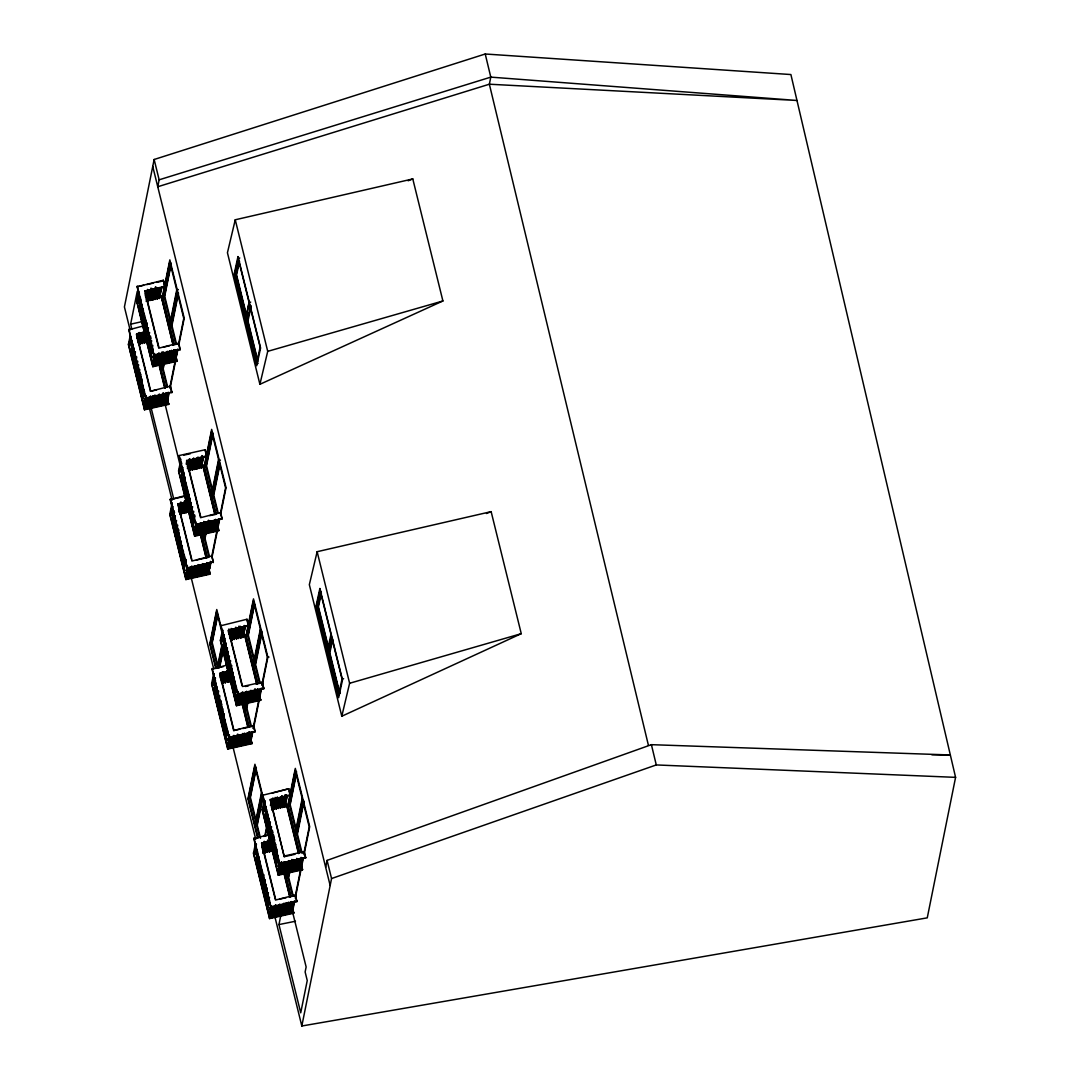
<?xml version="1.0" encoding="UTF-8"?>
<svg xmlns="http://www.w3.org/2000/svg" width="1080" height="1080" viewBox="0 0 1080 1080"><rect width="100%" height="100%" fill="white"/><g stroke="black" fill="none" stroke-linecap="round" stroke-linejoin="round"><path stroke-width="1.5" d="M274.752 916.259L301.82 1026L927.261 917.851L955.584 777.357L790.898 74.547L485.231 54L154.143 159.489L124.416 306.936L130.072 329.859M145.166 293.018L158.774 348.179L178.781 343.049L180.131 349.758L154.089 355.577L137.106 286.754L163.337 280.233L164.822 286.254L144.774 291.398L164.686 286.943L163.337 280.233M143.586 325.877L128.776 329.846L145.76 398.669L171.936 392.162L170.451 386.127L150.444 391.271L156.56 389.894M159.151 179.806L157.761 186.746L489.362 84.213L796.973 100.467L490.793 77.126L159.151 179.806L154.143 159.489M131.828 329.09L130.626 324.189L137.241 291.384L139.657 302.846L139.698 297.243M138.821 291.33L136.715 301.509L152.806 366.714L177.039 361.3L174.757 350.987M130.154 336.015L128.385 344.588L144.477 409.806L168.71 404.379L166.226 393.053M138.713 294.408L137.471 303.332L139.415 293.747M129.411 342.293L130.059 339.093M131.072 336.825L129.141 346.424L130.977 339.903M138.024 303.21L139.306 296.811M131.369 340.322L130.721 343.521L131.855 345.816M139.657 302.846L140.616 298.053M131.315 345.938L132.286 341.132M138.888 309.285L140.832 299.7M130.559 352.377L132.165 344.385M140.792 302.481L139.185 310.473L141.656 309.92M132.786 343.966L130.856 353.565L133.326 353.012M140.062 314.024L141.993 304.439M131.733 357.102L133.664 347.517M142.29 305.613L140.346 315.212L142.817 314.658M133.947 348.705L132.017 358.29L134.487 357.737L134.19 356.562M145.287 295.475L146.259 290.682M136.958 338.567L137.916 333.774M141.224 318.749L143.168 309.163M145.517 296.959L146.799 290.56M137.498 338.445L138.47 333.653M132.894 361.84L134.825 352.256M145.908 297.378L147.514 289.386M143.451 310.351L141.52 319.937L143.991 319.383M135.446 351.837L133.191 363.029L135.648 362.475M137.565 340.47L139.185 332.478M146.772 295.663L147.406 292.464M138.429 338.742L139.401 333.95M146.502 299.795L148.433 290.196M138.159 342.873L140.09 333.288M148.972 290.075L146.178 301.388M142.398 323.487L144.328 313.902M134.055 366.565L135.999 356.981M138.699 342.752L140.643 333.166M149.364 290.507L147.758 298.485L148.352 300.901L151.146 289.589M144.626 315.077L142.681 324.662L145.152 324.122L144.869 322.934M141.035 333.585L139.415 341.577L140.008 343.994L142.817 332.681M149.904 290.385L148.298 298.363L148.892 300.78M136.607 356.562L134.352 367.754L136.822 367.2M135.972 360.869L136.62 357.683M140.279 339.863L140.927 336.663M148.352 300.901L150.93 288.117M140.008 343.994L142.263 332.802M143.559 328.212L145.503 318.627M135.23 371.304L137.16 361.719M151.862 288.414L149.931 297.999L150.525 300.416L153.32 289.103M145.786 319.815L143.856 329.4L146.327 328.847M143.532 331.506L141.588 341.091L142.182 343.494L144.666 333.788M151.754 291.492L150.471 297.878L151.065 300.294M137.781 361.3L135.526 372.492L137.983 371.939M142.466 339.377L144.072 331.385M150.525 300.416L152.78 289.224M142.182 343.494L144.45 332.316M144.733 332.951L146.664 323.365M153.711 289.521L152.105 297.513L152.698 299.93L155.817 287.024M136.391 376.029L138.659 364.851M147.272 322.947L145.017 334.125L147.488 333.585M145.868 338.094L144.369 343.008L143.762 340.605L144.733 335.812M153.941 291.006L152.644 297.392L153.239 299.808M138.618 367.632L136.688 377.217L139.158 376.663M144.639 338.891L145.274 335.691M152.698 299.93L155.277 287.145M144.369 343.008L145.976 335.029M145.894 337.675L147.825 328.091M156.209 287.442L154.278 297.027L154.872 299.444L157.667 288.131M137.565 380.768L139.82 369.576M148.446 327.672L146.192 338.863L148.662 338.31M156.114 290.52L154.818 296.906L155.412 299.322M139.793 372.357L137.862 381.956L140.319 381.402L140.967 378.202M154.872 299.444L157.127 288.252M147.083 342.401L147.177 339.336M147.069 342.414L149 332.829M158.058 288.549L156.452 296.541L157.046 298.957L159.84 287.644M138.726 385.493L140.981 374.315M149.607 332.411L147.353 343.589L149.823 343.049M158.288 290.034L156.992 296.42L157.586 298.836M140.953 377.096L139.023 386.681L141.494 386.127L142.142 382.928M157.046 298.957L159.3 287.766M148.23 347.139L150.484 335.961M160.232 288.063L158.625 296.055L159.219 298.472L162.014 287.159M139.9 390.231L142.155 379.039M150.781 337.136L148.527 348.327L150.998 347.774M150.147 341.442L150.795 338.243M160.461 289.548L159.165 295.934L159.759 298.35M140.184 391.406L142.128 381.82M159.219 298.472L161.474 287.28M149.405 351.877L151.659 340.686M173.043 345.06L161.069 295.515L146.124 298.85M141.061 394.956L143.006 385.371M151.619 343.467L149.688 353.052L152.159 352.499M143.289 386.559L141.358 396.144L143.829 395.59M150.566 356.603L152.82 345.425M174.177 344.372L162.608 297.473L169.803 261.806L183.762 318.411L178.538 344.345M142.236 399.695L144.167 390.11M152.793 348.206L150.863 357.791L153.333 357.237L153.968 354.038M144.464 391.284L142.519 400.869L144.99 400.329L145.962 395.523M170.775 323.676L164.228 297.108L171.086 263.061M171.261 263.696L164.714 296.19L171.302 322.92M154.264 354.146L152.321 363.731L153.468 366.026L155.722 354.834M154.089 355.577L137.255 286.065M146.246 395.631L143.991 406.823L146.475 397.116M153.198 362.016L154.805 354.024M152.806 366.714L155.183 354.956M144.477 409.806L146.84 398.048M147.38 397.926L145.125 409.104L144.531 406.701M156.114 355.252L154.494 363.245L155.102 365.661L157.356 354.47M147.771 398.345L146.165 406.337L146.758 408.74L149.013 397.562M155.372 361.53L156.006 358.331M147.353 403.015L147.299 408.618L149.567 397.44M157.896 354.348L155.642 365.539L155.048 363.123M158.612 353.174L156.681 362.758L157.275 365.175L159.53 353.983M151.186 397.076L148.932 408.254L148.338 405.851L150.269 396.265M157.545 361.044L159.151 353.052M151.74 396.954L149.472 408.132L148.878 405.729L150.822 396.144M160.07 353.862L157.815 365.054L157.221 362.637M160.461 354.281L158.855 362.273L159.448 364.689L162.027 351.905M173.691 498.771L150.512 405.365L152.132 397.373M159.719 360.558L160.353 357.358M153.914 396.468L151.659 407.646L151.065 405.243L152.996 395.658M151.106 407.768L153.36 396.589M162.243 353.376L159.989 364.568L159.394 362.151M162.959 352.202L161.028 361.787L161.622 364.203L163.877 353.012M155.534 396.104L153.279 407.282L152.685 404.879L154.629 395.294M161.892 360.072L163.499 352.08M156.087 395.982L153.833 407.16L153.873 401.558M154.521 398.358L155.169 395.172M160.799 368.969L161.784 364.108M169.547 325.607L176.742 289.94L178.362 289.575M164.417 352.89L162.162 364.082L161.568 361.665M162.027 365.094L161.042 369.954L162.662 369.589L166.05 352.526M176.985 290.925L169.79 326.592L171.41 326.228L177.944 293.8M164.808 353.308L163.202 361.3L163.796 363.717M157.707 395.618L155.453 406.796L154.858 404.393L156.478 396.401M173.273 313.173L173.921 309.92M176.54 296.919L177.201 293.666M164.066 359.586L165.348 353.187M158.261 395.496L156.006 406.674L155.412 404.271L157.019 396.279M162.743 366.984L163.404 363.744M171.167 325.242L177.376 294.435M164.187 364.027L163.202 368.901L167.589 386.694M166.59 352.404L164.336 363.596L163.742 361.179M178.497 293.045L171.95 325.539L176.337 343.319M167.306 351.23L165.375 360.815L165.969 363.231L168.224 352.039M159.894 395.132L157.626 406.31L157.032 403.907L158.976 394.322M166.239 359.1L166.887 355.901M160.434 395.01L158.18 406.188L157.586 403.785L159.516 394.2M168.764 351.918L166.509 363.11L165.915 360.693M169.479 350.744L167.549 360.329L168.143 362.745L170.397 351.554M162.067 394.646L159.8 405.824L159.206 403.421L160.826 395.429M168.413 358.614L169.695 352.215M162.931 392.918L160.353 405.702L159.759 403.299L161.366 395.307M170.937 351.432L168.683 362.624L168.089 360.207M171.653 350.257L169.722 359.843L170.316 362.259L172.571 351.068M164.241 394.16L161.987 405.338L161.379 402.935L163.323 393.35M170.586 358.128L171.234 354.929M164.781 394.038L162.526 405.216L161.933 402.813L163.863 393.228M173.111 350.946L170.856 362.138L170.262 359.721M173.826 349.772L171.895 359.357L172.489 361.773L174.744 350.582M166.415 393.674L164.16 404.851L163.566 402.449L165.173 394.457M172.76 357.642L174.042 351.243M166.955 393.552L164.7 404.73L164.106 402.327L165.713 394.335M175.284 350.46L173.029 361.651L172.436 359.235M175.675 350.879L174.069 358.87L174.663 361.287L176.918 350.096M168.804 392.58L166.334 404.365L165.739 401.963L167.346 393.971M176.229 350.757L174.609 358.749L175.203 361.166L177.458 349.974M169.155 392.918L166.874 404.244L166.28 401.841L168.21 392.256M169.79 387.72L175.014 361.773M176.566 354.078L177.552 349.218M170.154 387.963L175.487 361.517M177.89 349.556L176.566 356.171L174.96 349.69M178.888 344.601L184.221 318.154L169.844 259.862L162.175 297.878L173.759 344.831M191.849 561.047L211.856 555.917L213.354 561.938L187.164 568.458L170.195 499.622L185.004 495.652M179.078 455.571L195.912 525.082L222.089 518.576L220.603 512.555L200.597 517.685L186.584 460.904L206.644 455.76L205.16 449.739L179.078 455.571L195.912 525.082M172.22 502.605L169.79 514.377L185.882 579.582L210.128 574.168L208.238 565.475M180.954 459.243L178.538 471.015L194.63 536.22L218.862 530.793L216.972 522.113M172.112 505.683L170.505 513.675L172.679 513.189L173.326 509.99M180.859 462.321L179.253 470.3L181.427 469.814L182.061 466.627M172.489 506.615L170.559 516.2L173.029 506.493M181.238 463.252L179.294 472.838L181.778 463.131M172.773 510.111L172.733 515.714L172.679 513.189M181.521 466.749L181.467 472.351L180.711 467.586M172.733 515.714L173.691 510.921M181.467 472.351L182.439 467.559M171.977 522.167L174.231 510.975M180.711 478.791L182.966 467.613M174.515 512.163L172.26 523.341L174.731 522.788M182.939 470.394L181.008 479.979L183.478 479.425M173.138 526.892L175.392 515.7M181.886 483.53L184.14 472.338M191.457 559.427L177.849 504.265L187.178 501.525M186.192 464.171L186.84 460.971M175.365 518.481L173.435 528.08L175.892 527.526M184.113 475.119L182.169 484.704L184.64 484.164M178.686 506.75L179.334 503.55M187.434 463.388L188.082 460.188M178.591 509.827L179.874 503.429M187.326 466.466L188.622 460.067M174.299 531.63L176.566 520.438M183.047 488.255L185.301 477.077M178.659 511.853L180.59 502.254M187.407 468.477L189.338 458.892M176.526 523.22L174.596 532.805L177.066 532.251L177.714 529.065M185.274 479.858L183.344 489.443L185.814 488.889L186.449 485.69M180.171 506.925L181.13 502.132M188.906 463.563L189.878 458.771M179.901 511.056L181.507 503.064M188.312 469.287L190.256 459.702M179.793 514.134L182.048 502.943M188.541 470.772L190.796 459.581M175.473 536.355L177.728 525.163M184.221 492.993L186.151 483.408M182.439 503.375L180.833 511.367L181.427 513.769L184.545 500.864M191.187 459.999L189.581 467.991L190.175 470.408L192.969 459.095M177.701 527.945L175.77 537.543L178.227 536.99L178.875 533.79M186.449 484.583L184.505 494.168L186.975 493.627M182.979 503.253L181.373 511.245L181.966 513.648M191.727 459.877L190.121 467.87L190.715 470.286M181.427 513.769L183.681 502.578M190.175 470.408L192.429 459.216M176.634 541.094L178.902 529.902M185.382 497.718L187.312 488.133M182.776 511.745L184.937 501.282M193.685 457.92L191.754 467.505L192.348 469.921L195.143 458.608M176.931 542.268L178.862 532.683M185.679 498.906L187.609 489.321M185.476 501.161L183.546 510.759L184.14 513.162L183.006 510.881M193.9 459.392L192.294 467.384L192.888 469.8M183.6 513.284L185.855 502.092M192.348 469.921L194.603 458.73M184.14 513.162L186.394 501.971M177.809 545.819L179.739 536.234M186.556 502.457L188.487 492.858M186.786 502.402L185.179 510.395L185.774 512.798L187.609 506.291M195.534 459.027L193.928 467.019L194.522 469.436L197.316 458.123M179.712 539.014L178.106 547.007L180.562 546.453M188.771 494.046L186.84 503.631L189.31 503.077M187.34 502.281L185.72 510.273L186.314 512.676M196.074 458.906L194.468 466.898L195.062 469.314M185.774 512.798L187.38 504.806M194.522 469.436L196.776 458.244M178.97 550.543L180.913 540.958M189.648 497.596L187.353 509.909L187.947 512.312L188.541 506.588M198.032 456.948L196.101 466.533L196.695 468.95L199.49 457.637M181.197 542.146L179.267 551.731L181.737 551.178M189.945 498.785L188.015 508.37L190.485 507.816L190.188 506.628M198.248 458.42L196.641 466.412L197.235 468.828M187.947 512.312L188.595 509.112M196.695 468.95L198.95 457.758M180.144 555.282L182.075 545.697M188.892 511.92L190.822 502.322M199.881 458.055L198.275 466.047L198.869 468.464L201.987 455.558M182.372 546.871L180.428 556.47L182.898 555.917M191.106 503.51L189.175 513.095L191.646 512.541M200.421 457.933L198.815 465.925L199.409 468.342M198.869 468.464L201.123 457.272M181.305 560.007L182.925 552.029M190.053 516.645L191.984 507.06M202.379 455.976L200.448 465.561L201.042 467.978L203.837 456.665M183.532 551.61L181.602 561.195L184.072 560.642L183.775 559.467M192.605 506.642L190.35 517.833L192.807 517.28M202.595 457.448L200.988 465.44L201.582 467.856M201.042 467.978L203.297 456.786M205.16 449.739L206.132 454.95M182.48 564.745L184.41 555.161M191.228 521.384L193.158 511.785M202.851 465.871L202.892 465.021L187.947 468.356M184.707 556.335L182.763 565.933L185.234 565.38M193.766 511.38L191.511 522.558L193.982 522.005M183.641 569.471L185.571 559.886M192.388 526.109L194.643 514.931M216 513.878L204.431 466.979L211.613 431.312L225.585 487.917L220.347 513.851M186.192 559.467L183.938 570.659L186.408 570.105L187.367 565.312M194.94 516.105L192.685 527.297L195.143 526.743L196.115 521.951M212.22 491.63L206.05 466.614L212.585 434.187M213.084 433.188L206.523 465.696L213.125 492.426L213.773 489.173M187.34 567.014L185.409 576.612L187.556 568.499M196.088 523.652L194.144 533.237L195.98 526.73M187.164 568.458L170.33 498.933M185.882 579.582L188.257 567.824M194.63 536.22L196.992 524.462M188.798 567.702L186.543 578.894L185.949 576.49M197.546 524.34L195.291 535.532L194.697 533.115M190.431 567.338L188.177 578.529L187.583 576.126L189.189 568.134M199.166 523.976L196.911 535.167L196.317 532.75L197.937 524.759M189.095 571.199L189.729 568.013M199.719 523.854L197.465 535.046L196.871 532.629L198.477 524.637M190.971 567.216L188.716 578.408L187.583 576.126M192.605 566.851L190.35 578.043L189.756 575.64L191.687 566.042M201.353 523.49L199.085 534.681L198.491 532.264L200.435 522.68M193.144 566.73L190.89 577.922L190.296 575.519L191.903 567.527M201.893 523.368L199.638 534.56L199.044 532.143L200.326 525.758M194.778 566.365L192.524 577.557L191.929 575.154L193.536 567.162M203.837 521.411L201.258 534.195L200.664 531.779L202.284 523.787M195.318 566.244L193.064 577.436L192.47 575.033L194.076 567.04M204.066 522.882L201.812 534.074L201.218 531.657L202.824 523.665M196.951 565.88L194.697 577.071L194.103 574.655L195.71 566.676M205.7 522.518L203.445 533.709L202.838 531.293L204.782 521.707M197.492 565.758L195.237 576.95L194.643 574.533L195.939 568.148M203.985 533.588L203.391 531.171L204.674 524.786M203.607 533.615L202.622 538.475L204.242 538.11L205.227 533.25M218.565 459.445L211.37 495.113L212.99 494.748M206.24 522.396L202.865 539.46L204.485 539.096L205.794 532.615M199.125 565.394L196.871 576.585L196.276 574.168L198.207 564.583M208.197 520.438L205.619 533.223L205.025 530.807L206.631 522.815M216.405 476.172L217.053 472.919M199.665 565.272L197.411 576.464L196.816 574.047L198.423 566.069M208.737 520.317L206.159 533.101L205.565 530.685L206.847 524.3M213.314 493.128L214.947 485.028M215.609 481.775L219.2 463.941M217.62 513.513L213.232 495.733L219.767 463.307M206.01 533.534L205.025 538.407L209.412 556.2M219.996 464.171L213.773 495.045L218.16 512.825M201.299 564.908L199.044 576.099L198.45 573.683L200.056 565.704M210.047 521.546L207.792 532.737L207.198 530.321L209.129 520.736M201.839 564.786L199.584 575.977L198.99 573.561L200.286 567.176M208.386 527L209.021 523.813M210.587 521.424L208.332 532.615L207.198 530.321M203.472 564.422L201.218 575.613L200.624 573.197L202.554 563.612M212.22 521.06L209.966 532.251L209.372 529.835L210.978 521.843M204.012 564.3L201.757 575.492L201.163 573.075L202.46 566.69M212.76 520.938L210.506 532.13L209.912 529.713L211.194 523.327M205.646 563.936L203.391 575.127L202.797 572.711L204.404 564.732M214.394 520.574L212.139 531.765L211.545 529.349L213.151 521.356M206.185 563.814L203.931 575.006L203.337 572.589L204.957 564.611M214.934 520.452L212.679 531.644L212.085 529.227L213.368 522.842M207.819 563.45L205.565 574.641L204.971 572.225L206.901 562.639M216.567 520.088L214.312 531.279L213.719 528.863L215.649 519.278M208.359 563.328L206.105 574.519L205.511 572.103L206.806 565.718M217.107 519.966L214.853 531.158L214.259 528.741L215.541 522.356M210.316 561.37L207.738 574.155L207.144 571.739L208.751 563.746M218.741 519.601L216.486 530.793L215.892 528.376L217.499 520.385M210.627 562.086L208.278 574.034L207.684 571.617L209.304 563.625M217.08 525.056L217.728 521.87M211.856 555.917L213.206 562.626M220.603 512.555L221.954 519.264M211.613 557.226L216.837 531.279M219.375 518.724L217.026 530.672L215.892 528.376M210.965 562.424L209.642 569.038L208.845 565.799M211.977 557.469L217.31 531.023M219.713 519.062L218.376 525.677L217.579 522.437M220.712 514.107L226.044 487.661L211.667 429.368L203.999 467.384L215.582 514.337M215.973 667.373L210.168 643.842L216.716 611.321L223.533 638.914M217.593 667.022L211.788 643.491L217.688 614.21M217.876 614.682L212.234 642.668L218.093 666.428M226.827 665.159L212.004 669.128L228.987 737.964L255.163 731.443L253.679 725.423L233.672 730.553L239.787 729.189M220.752 625.765L246.982 619.245L248.468 625.266L228.407 630.41L242.015 685.571M213.719 673.704L211.613 683.883L227.704 749.088L251.937 743.675L249.656 733.361M222.453 630.342L220.361 640.508L236.453 705.726L260.685 700.299L258.404 689.999M212.652 681.575L214.259 673.582M221.387 638.213L223.007 630.221M214.312 676.12L212.382 685.706L214.529 677.592M223.047 632.759L221.117 642.344L223.276 634.23M214.92 678.011L213.962 682.817L215.096 685.098M223.668 634.649L222.696 639.441L223.29 641.858L224.208 634.527M217.404 667.264L221.994 644.49M214.826 681.089L215.46 677.889M217.634 668.196L221.886 647.055M214.556 685.22L215.514 680.427M223.29 641.858L224.262 637.065M213.786 691.673L215.406 683.681M220.806 656.478L222.129 649.89M222.534 648.297L224.478 638.537M219.024 666.9L222.291 650.633M216.013 683.262L214.083 692.847L216.554 692.293M225.085 638.293L222.831 649.485L225.302 648.932M219.254 667.832L223.182 648.311M219.753 667.197L223.074 650.727M214.96 696.398L216.891 686.812M223.709 653.036L225.639 643.437M228.339 632.083L228.987 628.884M217.188 687.987L215.244 697.586L217.715 697.032M226.247 643.032L223.992 654.21L226.463 653.657M220.185 677.862L221.157 673.056M228.933 634.487L229.892 629.694M220.725 677.74L221.697 672.935M229.473 634.365L230.445 629.573M216.122 701.123L218.066 691.538M224.87 657.761L226.8 648.176M220.806 679.752L222.413 671.76M229.541 636.39L231.161 628.398M218.673 691.119L216.419 702.311L218.889 701.757M227.421 647.757L225.167 658.949L227.624 658.395M222.304 674.838L222.953 671.639M226.787 652.063L227.435 648.864M221.4 682.168L223.331 672.57M230.135 638.793L232.065 629.208M221.94 682.047L223.871 672.449M230.688 638.672L232.619 629.087M217.296 705.861L219.226 696.276M226.044 662.499L228.299 651.308M224.262 672.881L222.656 680.873L223.25 683.276L226.044 671.963M234.792 628.601L231.984 639.913L231.39 637.497L233.01 629.505M219.847 695.858L217.579 707.049L220.05 706.496M228.258 654.089L226.328 663.674L228.798 663.12M223.519 679.144L224.802 672.759M232.538 639.792L231.944 637.375L233.55 629.384M223.25 683.276L225.504 672.084M231.984 639.913L234.252 628.722M218.457 710.586L220.401 701.001M227.205 667.224L229.46 656.046M226.76 670.788L224.829 680.373L225.423 682.789L227.894 673.083M236.966 628.115L234.157 639.428L233.564 637.011L235.507 627.426M221.009 700.583L218.754 711.774L221.225 711.221M229.433 658.827L227.502 668.412L229.959 667.859M220.374 704.889L221.022 701.703M225.693 678.659L226.341 675.459M236.048 627.305L234.117 636.889L235.751 636.525L237.357 628.533M225.423 682.789L227.678 671.598M234.157 639.428L236.425 628.236M219.632 715.325L221.886 704.133M228.366 671.963L230.634 660.771M228.609 671.909L227.003 679.887L227.597 682.304L229.109 677.389M221.859 706.914L219.915 716.513L222.386 715.959M230.594 663.552L228.663 673.137L231.134 672.584L231.782 669.398M227.867 678.173L228.515 674.973M236.615 634.811L237.897 628.412M227.597 682.304L229.527 672.719M239.139 627.629L236.345 638.942L238.923 626.157M220.793 720.05L223.047 708.872M231.795 665.51L229.176 679.401L229.77 681.818L230.364 676.094M241.313 627.143L238.518 638.456L237.924 636.039L239.855 626.454M223.02 711.653L221.09 721.238L223.56 720.684M231.768 668.29L229.838 677.875L232.294 677.322M240.394 626.332L238.464 635.918L242.271 635.067L244.202 625.482M229.77 681.818L230.742 677.025M238.518 638.456L240.773 627.264M221.967 724.788L224.222 713.597M230.702 681.426L232.646 671.827M241.704 627.561L240.097 635.553L240.692 637.97L243.486 626.657M222.251 725.963L224.195 716.378M230.999 682.601L232.929 673.015M242.244 627.44L240.638 635.432L241.232 637.848M240.692 637.97L242.946 626.778M223.128 729.513L225.059 719.928M231.876 686.151L233.806 676.566M225.032 722.709L223.425 730.701L225.896 730.148M234.103 677.74L232.173 687.339L234.63 686.786M242.811 634.946L243.459 631.746M245.66 626.171L242.865 637.484L245.12 626.292M246.982 619.245L247.954 624.443M224.303 734.252L226.233 724.667M233.037 690.889L234.981 681.291M244.661 635.364L244.715 634.527L256.797 683.505M226.517 725.841L224.586 735.426L227.056 734.886M235.265 682.479L233.334 692.064L235.804 691.511L235.507 690.336M225.464 738.976L227.394 729.391M235.818 687.623L234.212 695.615L236.682 695.061L236.966 696.249L234.495 696.803L236.439 687.204M257.823 683.384L246.24 636.485L253.435 600.818L267.408 657.423L261.846 684.976M227.691 730.579L225.761 740.164L228.231 739.611L229.19 734.818M260.375 628.952L253.193 664.619L254.813 664.254L247.86 636.12L254.407 603.693M254.57 604.327L248.346 635.202L254.165 658.787M236.966 696.249L237.938 691.457M229.487 734.927L227.219 746.105L228.407 742.797M238.221 691.565L235.966 702.742L238.126 694.629M229.054 739.598L229.703 736.398M227.704 749.088L230.081 737.329M236.453 705.726L238.815 693.967M230.621 737.208L228.366 748.4L227.772 745.983M239.369 693.846L237.101 705.038L236.507 702.621M232.254 736.843L230 748.035L229.392 745.618L231.012 737.64M240.989 693.482L238.734 704.673L238.14 702.257L239.76 694.264M232.794 736.722L230.54 747.913L229.946 745.497L231.552 737.519M241.542 693.36L239.274 704.552L238.68 702.135L240.3 694.143M234.428 736.358L232.173 747.549L231.579 745.133L233.51 735.548M243.162 692.996L240.907 704.187L240.314 701.771L242.244 692.186M234.968 736.236L232.713 747.428L232.119 745.011L234.05 735.426M241.826 696.857L242.798 692.064M243.716 692.874L241.461 704.066L240.314 701.771M236.601 735.872L234.347 747.063L233.753 744.647L235.359 736.668M245.335 692.51L243.081 703.701L242.487 701.285L244.107 693.293M237.465 734.157L234.887 746.942L234.293 744.525L235.899 736.547M245.889 692.388L243.635 703.579L243.041 701.163L244.647 693.171M238.775 735.386L236.52 746.577L235.926 744.161L237.857 734.576M247.509 692.024L245.255 703.215L244.661 700.799L246.605 691.214M239.315 735.264L237.06 746.456L236.466 744.039L238.397 734.454M245.808 703.093L245.214 700.677L246.821 692.685M245.43 703.121L244.445 707.981L246.065 707.616L247.05 702.756M248.063 691.902L244.688 708.966L246.308 708.601L247.617 702.122M260.618 629.937L253.435 665.604L255.056 665.24L261.913 631.193M240.948 734.9L238.694 746.091L238.1 743.675L239.706 735.696M249.696 691.538L247.428 702.729L246.834 700.312L248.454 692.321M255.272 660.312L255.933 657.058M257.567 648.932L259.2 640.805M241.488 734.778L239.234 745.97L238.64 743.553L240.246 735.575M250.236 691.416L247.982 702.608L247.388 700.191L248.994 692.199M254.813 664.254L260.699 635.067M247.833 703.039L246.847 707.913L251.235 725.692M261.819 633.677L255.596 664.551L259.983 682.331M243.122 734.413L240.867 745.605L240.273 743.189L241.88 735.197M251.87 691.052L249.601 702.243L249.007 699.827L250.952 690.242M243.662 734.292L241.407 745.484L240.813 743.067L242.744 733.482M252.41 690.93L250.155 702.122L249.561 699.705L251.168 691.713M245.295 733.928L243.041 745.119L242.447 742.702L244.377 733.117M254.043 690.566L251.788 701.757L251.181 699.341L252.801 691.349M245.835 733.806L243.581 744.998L242.987 742.581L244.593 734.589M254.907 688.851L252.329 701.636L251.735 699.219L253.341 691.227M247.469 733.442L245.214 744.633L244.62 742.216L246.226 734.225M256.216 690.08L253.962 701.271L253.368 698.855L255.299 689.269M248.009 733.32L245.754 744.512L245.16 742.095L246.767 734.103M256.757 689.958L254.502 701.15L253.908 698.733L255.515 690.741M249.642 732.956L247.388 744.147L246.794 741.731L248.724 732.146M258.39 689.594L256.135 700.785L255.542 698.368L257.472 688.784M248.306 736.817L249.264 732.024M257.04 693.454L257.688 690.255M250.182 732.834L247.928 744.026L246.794 741.731M258.93 689.472L256.675 700.663L255.542 698.368M251.816 732.47L249.561 743.661L248.967 741.245L250.574 733.253L251.465 736.452M260.564 689.108L258.309 700.299L257.715 697.883L259.322 689.89L260.213 693.09M252.45 731.592L250.101 743.539L249.507 741.123L251.127 733.131M261.198 688.23L258.849 700.178L258.255 697.761L259.538 691.375M253.098 728.352L258.66 700.785M252.788 731.929L251.465 738.545L249.858 732.065M253.463 728.622L259.119 700.529M261.536 688.568L260.199 695.183L259.011 690.323M262.197 685.26L267.867 657.167L253.49 598.874L245.822 636.889L257.404 683.843M215.784 668.574L209.763 644.193L216.756 609.525L237.735 694.589L263.776 688.77L262.426 682.061L242.554 686.502L228.555 629.721M257.958 837.581L248.333 798.579L254.894 766.044L264.114 803.426M256.149 823.311L249.953 798.215L256.19 767.313M256.379 767.759L250.398 797.404L256.662 822.744M254.921 825.241L261.482 792.72M261.711 793.652L255.15 826.173L256.77 825.822L262.994 794.921M259.646 807.921L260.307 804.627M256.541 824.89L261.454 800.483M261.887 844.898L275.495 900.059L295.502 894.928L296.851 901.638L270.81 907.457L253.827 838.634L268.65 834.664M262.575 795.272L288.806 788.751L290.291 794.772L270.229 799.916L284.243 856.697L294.935 854.293M262.913 797.229L257.269 825.228L260.496 838.296M255.542 843.21L253.435 853.389L269.528 918.594L293.76 913.18L291.478 902.866M263.952 801.441L262.184 810.014L278.276 875.232L302.508 869.805L300.213 859.505M255.434 846.288L254.192 855.212L256.446 844.02M264.182 802.926L262.94 811.85L265.194 800.658M254.745 855.09L256.028 848.705M263.479 811.728L264.776 805.329M256.419 849.123L255.771 852.323L256.918 854.604L256.325 852.201L253.557 852.809L269.635 918.027L293.882 912.6M265.167 805.761L264.519 808.947L265.653 811.242M256.365 854.726L257.337 849.933M265.113 811.364L266.085 806.571M255.609 861.165L257.54 851.58M264.357 817.803L266.288 808.218M257.512 854.361L255.906 862.353L258.377 861.8M266.584 809.406L264.654 818.991L267.111 818.438M256.784 865.904L258.714 856.318M270.824 840.537L261.495 843.278L270.689 841.226M265.518 822.542L267.462 812.943M259.011 857.493L257.067 867.091L259.538 866.538M267.746 814.131L265.815 823.716L268.286 823.163L267.988 821.988M262.008 847.355L262.98 842.562M270.432 805.599L271.715 799.2M262.238 848.988L263.52 842.441M264.857 835.974L266.828 826.214M270.972 805.478L272.268 799.078M257.945 870.629L259.875 861.043M266.693 827.266L268.623 817.682M262.94 847.665L264.236 841.266M265.235 836.014L267.233 826.106M271.363 805.896L272.97 797.904M260.172 862.232L258.242 871.817L260.712 871.263M268.92 818.856L266.99 828.455L269.447 827.901M265.694 841.955L263.439 853.146L262.845 850.73L264.127 844.344M274.442 798.592L272.187 809.784L271.579 807.367L272.875 800.982M262.899 853.268L265.154 842.076M271.634 809.905L273.888 798.714M259.119 875.367L260.726 867.375M267.853 832.005L269.798 822.407M266.085 842.387L264.478 850.365L265.072 852.782L267.867 841.468M275.144 797.418L273.213 807.003L273.807 809.42L276.615 798.107M261.347 866.957L259.403 876.542L261.873 876.002L261.59 874.814M270.405 822.002L268.151 833.179L270.621 832.626M266.301 843.858L265.019 850.243L265.613 852.66M274.077 805.288L275.049 800.496M265.072 852.782L267.651 839.997M273.807 809.42L276.062 798.228M260.28 880.092L262.211 870.507M269.028 836.73L270.959 827.145M268.582 840.294L266.652 849.879L267.246 852.296L270.041 840.983M277.331 796.932L275.387 806.517L275.981 808.934L278.788 797.621M262.507 871.695L260.577 881.28L263.048 880.726M271.579 826.726L269.312 837.918L271.782 837.365M268.475 843.372L267.192 849.758L267.786 852.174M276.25 804.803L276.899 801.603M267.246 852.296L269.5 841.104M275.981 808.934L278.235 797.742M261.454 884.831L263.385 875.246M270.189 841.468L272.444 830.277M270.108 843.008L268.826 849.393L269.42 851.81L270.932 846.896M279.18 798.039L277.56 806.031L278.154 808.448L280.962 797.135M263.993 874.827L261.738 886.005L264.209 885.465M272.74 831.465L270.486 842.643L272.957 842.09M270.648 842.886L269.365 849.272L269.959 851.688M272.106 835.758L272.754 832.572M278.424 804.317L279.396 799.524M269.42 851.81L271.35 842.225M278.154 808.448L280.409 797.256M262.615 889.555L264.546 879.971M271.363 846.193L273.618 835.002M281.678 795.96L279.734 805.545L280.328 807.962L283.135 796.649M265.167 879.552L262.913 890.744L265.383 890.19M273.901 836.19L271.647 847.382L274.118 846.828M273.281 840.497L273.915 837.297M280.922 802.224L282.218 795.839M272.133 851.202L272.551 846.531M280.328 807.962L282.596 796.77M263.79 894.294L265.721 884.709M272.525 850.932L274.779 839.74M285.309 796.163L282.501 807.476L281.907 805.059L283.527 797.067M266.328 884.291L264.074 895.468L266.544 894.928M274.752 842.522L272.822 852.107L275.292 851.553M265.694 888.597L266.341 885.398M283.055 807.354L282.461 804.938L283.419 800.145M282.501 807.476L285.079 794.691M264.951 899.019L267.206 887.841M273.699 855.657L275.954 844.466M286.025 794.988L284.094 804.573L284.688 806.99L287.483 795.677M267.178 890.622L265.248 900.207L267.705 899.654M275.926 847.247L273.983 856.845L276.453 856.292L277.101 853.092M284.958 802.859L286.565 794.866M284.688 806.99L286.943 795.798M288.806 788.751L272.363 793.085M266.125 903.758L268.38 892.566M274.86 860.396L277.115 849.204M282.461 804.938L286.416 804.6M268.34 895.347L266.409 904.932L268.88 904.379M277.088 851.985L275.157 861.57L277.627 861.016M267.287 908.483L269.541 897.304M276.035 865.121L277.965 855.536M299.646 852.889L288.063 805.99L295.259 770.324L309.231 826.929L303.993 852.863M269.514 900.086L267.584 909.671L270.041 909.117L270.689 905.918M278.262 856.71L276.318 866.309L278.788 865.755L279.437 862.555M302.508 804.573L296.622 833.76L289.683 805.626L296.555 771.579M296.393 773.834L290.169 804.708L296.379 829.859M270.986 906.026L269.041 915.611L270.189 917.905L272.444 906.714M279.72 862.663L278.329 872.127M269.906 913.896L271.526 905.904M278.654 870.534L280.26 862.542M269.528 918.594L271.89 906.836M278.276 875.232L280.638 863.474M278.924 874.543L281.502 861.759M272.835 907.146L271.215 915.125L271.809 917.541L274.064 906.35M281.894 862.178L279.963 871.763L280.557 874.179L282.812 862.988M273.375 907.011L271.769 915.003L272.363 917.42L274.617 906.228M281.151 868.442L281.097 874.058L283.351 862.866M284.243 856.697L270.365 799.227M275.332 905.053L273.389 914.639L273.983 917.055L276.25 905.864M284.067 861.692L282.137 871.277L282.731 873.693L284.985 862.502M274.266 912.924L275.873 904.932M283 869.562L284.297 863.163M274.536 916.934L276.791 905.742M283.271 873.572L285.525 862.38M277.182 906.161L275.562 914.153L276.156 916.569L278.424 905.378M285.916 862.799L284.31 870.791L284.904 873.207L287.159 862.015M276.44 912.438L277.722 906.039M286.47 862.677L284.85 870.669L285.444 873.086L287.712 861.894M278.964 905.256L276.709 916.448L276.115 914.031M279.68 904.082L277.736 913.667L278.343 916.083L280.598 904.892M288.414 860.72L286.484 870.304L287.078 872.721M278.613 911.952L279.248 908.753M287.024 870.183L288.968 860.598M286.268 877.487L289.332 861.529M295.016 834.125L302.197 798.458M278.883 915.962L281.138 904.77M289.885 861.408L286.51 878.472L288.131 878.108L291.829 859.451M302.441 799.443L295.259 835.11L296.865 834.746L303.737 800.699M281.529 905.189L279.923 913.18L280.517 915.597L282.771 904.405M290.277 861.827L288.657 869.818L289.251 872.235M297.418 828.185L298.08 824.931M300.699 811.93L301.347 808.691M280.787 911.466L282.069 905.067M289.521 868.104L290.817 861.705M287.888 877.122L288.536 873.882M292.086 910.062L306.14 966.978L305.127 971.973L307.247 980.532L300.726 1012.811L278.964 924.575L280.922 914.841M283.311 904.284L281.057 915.476L280.463 913.059M289.656 872.546L288.671 877.419L293.058 895.199M292.059 860.922L289.805 872.114L289.197 869.697M303.966 801.549L297.418 834.057L302.197 853.457M284.026 903.11L282.096 912.695L282.69 915.111L284.945 903.92M292.775 859.748L290.831 869.333L291.425 871.749L293.679 860.558M284.243 904.581L282.636 912.573L283.23 914.99L285.485 903.798M291.384 869.211L293.315 859.626M291.978 871.628L294.233 860.436M286.2 902.624L284.269 912.209L284.863 914.625L287.118 903.434M295.853 860.072L293.598 871.263L293.004 868.847L294.624 860.855M285.134 910.494L286.416 904.095M296.73 858.357L294.151 871.142L293.558 868.725L295.164 860.733M285.404 914.504L287.658 903.312M288.374 902.138L286.443 911.723L287.037 914.139L289.291 902.948M297.122 858.776L295.178 868.361L295.772 870.777L298.04 859.586M287.631 908.415L287.577 914.018L289.832 902.826M295.731 868.239L296.365 865.04M296.325 870.655L298.579 859.464M290.547 901.652L288.617 911.237L289.211 913.653L291.465 902.462M300.213 859.1L297.945 870.291L297.351 867.875L298.971 859.883M289.481 909.522L290.763 903.123M301.077 857.372L298.499 870.17L297.904 867.753L299.511 859.761M289.75 913.532L292.005 902.34M292.397 902.759L290.79 910.751L291.384 913.167L293.639 901.976M301.469 857.803L299.525 867.389L300.132 869.805L302.387 858.614M291.978 907.429L291.924 913.046L294.273 901.098M300.713 864.067L300.672 869.67L303.021 857.723M295.245 896.225L300.483 870.291M294.611 901.436L293.274 908.051L291.681 901.571M295.286 898.128L300.942 870.035M303.359 858.074L302.022 864.689L300.821 859.828M304.02 854.766L309.69 826.673L295.312 768.38L287.644 806.396L299.228 853.349M257.567 837.918L247.941 798.917L254.934 764.249L279.558 864.095L305.735 857.588L304.25 851.567L284.378 856.008M325.674 867.335L327.078 860.396L651.402 744.674L950.346 754.974L931.878 754.772M301.82 1026L331.56 878.553L327.078 860.396M258.12 363.406L256.5 363.757L234.522 274.995L238.154 258.336L239.774 257.985M246.659 317.115L236.142 274.631L239.112 261.009M239.531 261.279L236.56 274.928L246.929 316.859M245.444 319.113L249.075 302.468L238.154 258.336M250.695 302.103L249.075 302.468L245.822 320.652L247.442 320.301L250.412 306.68M247.725 315.725L248.387 312.701M251.262 305.788L247.954 320.963L257.594 359.897M256.5 363.757L260.132 347.112L249.453 304.007M316.413 606.92L320.045 590.261L342.023 679.037L338.391 695.682L316.413 606.92L318.006 606.569L321.3 591.435M321.394 593.217L318.425 606.865L328.806 648.783M327.335 651.038L330.98 634.392M331.358 635.931L327.726 652.577L329.306 652.226L332.276 638.604M330.912 641.601L331.574 638.577M332.802 639.239L329.819 652.901L339.863 693.454M235.251 219.78L227.435 252.734L259.902 384.305L442.908 300.969L412.789 178.929L235.251 219.78L267.719 351.351L259.902 384.305M317.142 551.705L309.339 584.658L341.793 716.229L521.262 633.677L491.144 511.637L317.142 551.705L349.61 683.276L341.793 716.229M486.486 513.513L491.144 511.637M408.119 180.779L412.789 178.929M331.56 878.553L656.276 764.937L955.584 777.357M349.61 683.276L521.262 633.677M267.719 351.351L442.908 300.969M137.106 286.754L143.64 285.296M146.894 284.567L153.414 283.109M156.681 282.38L163.202 280.922M139.603 300.308L136.836 300.929L152.915 366.147L177.16 360.72M149.648 298.607L160.961 296.082M162.608 297.473L164.228 297.108M130.626 324.189L141.737 321.705M145.773 331.736L136.58 333.801L150.579 390.582M145.625 332.424L136.431 334.49L150.444 391.271M143.762 340.605L142.142 340.97L142.736 343.373M163.364 347.152L169.479 345.789M172.53 345.101L178.646 343.737L180.131 349.758M154.238 354.888L180.266 349.07M171.936 392.162L145.894 397.98L128.911 329.157M168.831 403.812L144.585 409.226L128.493 344.021L129.681 346.302M183.829 455.166L190.35 453.708M186.584 460.904L206.51 456.449M220.428 460.067L218.808 460.431L211.613 496.098L213.232 495.733M178.659 470.435L194.738 535.653L218.984 530.226M196.317 467.033L202.77 465.588L214.866 514.566M204.431 466.979L206.05 466.614M170.195 499.622L183.236 496.706M177.849 504.265L187.043 502.214M169.911 513.81L186.003 579.015L210.236 573.601M179.199 511.731L187.893 509.787M209.763 515.633L215.879 514.269M196.047 524.394L222.089 518.576M196.439 560.02L208.669 557.293M187.312 567.769L213.354 561.938M228.407 630.41L248.333 625.955M229.77 637.862L231.39 637.497M231.944 637.375L233.564 637.011M237.924 636.039L236.291 636.404L236.885 638.82M210.168 643.842L211.788 643.491M246.24 636.485L247.86 636.12M216.904 668.034L223.425 666.576M267.408 657.423L269.028 657.058M229.001 671.031L219.807 673.083L233.82 729.864M228.866 671.72L219.672 673.772L233.672 730.553M245.471 686.502L248.535 685.827M256.176 684.113L262.291 682.749L263.776 688.77M263.912 688.082L237.87 693.9L220.887 625.077M260.807 699.732L236.56 705.159L220.469 639.941L221.657 642.222M242.851 728.5L253.544 726.111L255.029 732.132M255.163 731.443L229.136 737.276L212.153 668.439M252.059 743.094L227.813 748.521L211.734 683.303L212.922 685.584M248.333 798.579L249.953 798.215M270.229 799.916L290.156 795.461M265.059 808.826L262.291 809.447L278.384 874.665L302.616 869.238M271.579 807.367L275.94 806.396L276.534 808.812M281.907 805.059L278.113 805.91L278.707 808.326M288.063 805.99L289.683 805.626M253.827 838.634L260.348 837.176M263.615 836.447L266.882 835.717M262.845 850.73L271.539 848.786M305.735 857.588L279.693 863.406L262.71 794.583M280.084 899.033L286.2 897.669M289.251 896.981L295.367 895.617L296.851 901.638M296.987 900.95L270.945 906.768L253.976 837.945M342.023 679.037L343.615 678.686M234.522 274.995L236.142 274.631M278.964 924.575L295.461 921.24M247.442 320.301L257.715 361.8M318.006 606.569L328.523 649.053M329.306 652.226L339.579 693.738M152.739 166.428L330.156 885.492M289.035 790.938L289.778 793.949M304.115 852.255L305.6 858.276M171.41 326.228L175.797 344.021M255.056 665.24L259.443 683.019M296.865 834.746L301.266 852.525M161.069 295.515L173.151 344.493M202.892 465.021L214.974 513.999M286.538 804.033L298.62 853.011M174.245 349.933L177.039 361.3M217.661 525.933L218.471 529.173M244.593 635.094L256.284 682.452M259.889 697.059L260.685 700.299M286.889 806.504L298.499 853.578M299.7 858.452L302.508 869.805M284.634 804.452L285.228 806.868M242.271 635.067L242.865 637.484M280.287 805.424L280.881 807.84M235.751 636.525L236.345 638.942M170.316 386.815L171.801 392.85M273.767 806.882L274.361 809.298M144.909 290.709L158.922 347.49M186.732 460.215L200.732 516.996M161.271 363.92L162.041 367.052M162.662 369.589L167.049 387.382M203.081 533.426L204.242 538.11M204.485 539.096L208.872 556.889M244.904 702.932L246.065 707.616M246.308 708.601L250.695 726.395M286.726 872.438L287.496 875.556M288.131 878.108L292.518 895.901M159.651 364.284L165.429 387.747M167.036 394.214L167.832 397.44M201.46 533.79L207.252 557.253M208.845 563.72L209.642 566.946M243.284 703.296L249.075 726.746M285.107 872.802L290.898 896.252M159.03 363.92L165.024 388.206M200.853 533.412L206.847 557.712M242.676 702.918L248.657 727.204M284.486 872.424L290.48 896.711M159.503 367.038L164.309 386.519M165.901 393.012L168.71 404.379M200.624 534.64L206.226 557.361M242.447 704.133L248.049 726.867M284.269 873.639L289.872 896.373M200.516 535.207L206.118 557.928M208.926 569.295L209.722 572.535M242.325 704.714L247.536 725.814M249.143 732.308L249.939 735.548M251.141 740.421L251.937 743.675M283.757 872.586L289.764 896.94M290.966 901.814L293.76 913.18M165.011 403.961L179.901 464.319M153.036 356.049L153.333 357.237M278.505 864.567L278.788 865.755M145.948 340.119L146.543 342.522M270.999 848.907L271.593 851.324M144.315 340.484L144.909 342.887M227.543 679.765L228.137 682.182M139.968 341.456L140.562 343.872M223.196 680.751L223.79 683.154M177.984 503.577L191.997 560.358M261.63 842.589L275.63 899.37M256.77 825.822L259.578 837.216M149.472 408.483L172.098 500.216M191.093 577.193L213.732 668.925M233.118 747.549L255.757 839.268M144.707 399.141L144.99 400.329M227.934 738.423L228.231 739.611M269.757 907.929L270.041 909.117M485.231 54L490.793 77.126L489.362 84.213L648.392 745.2M651.402 744.674L656.276 764.937M237.978 256.594L234.103 274.334L256.729 365.756L260.604 348.003L237.978 256.594M319.869 588.519L315.995 606.272L338.634 697.68L342.509 679.928L319.869 588.519"/></g></svg>
